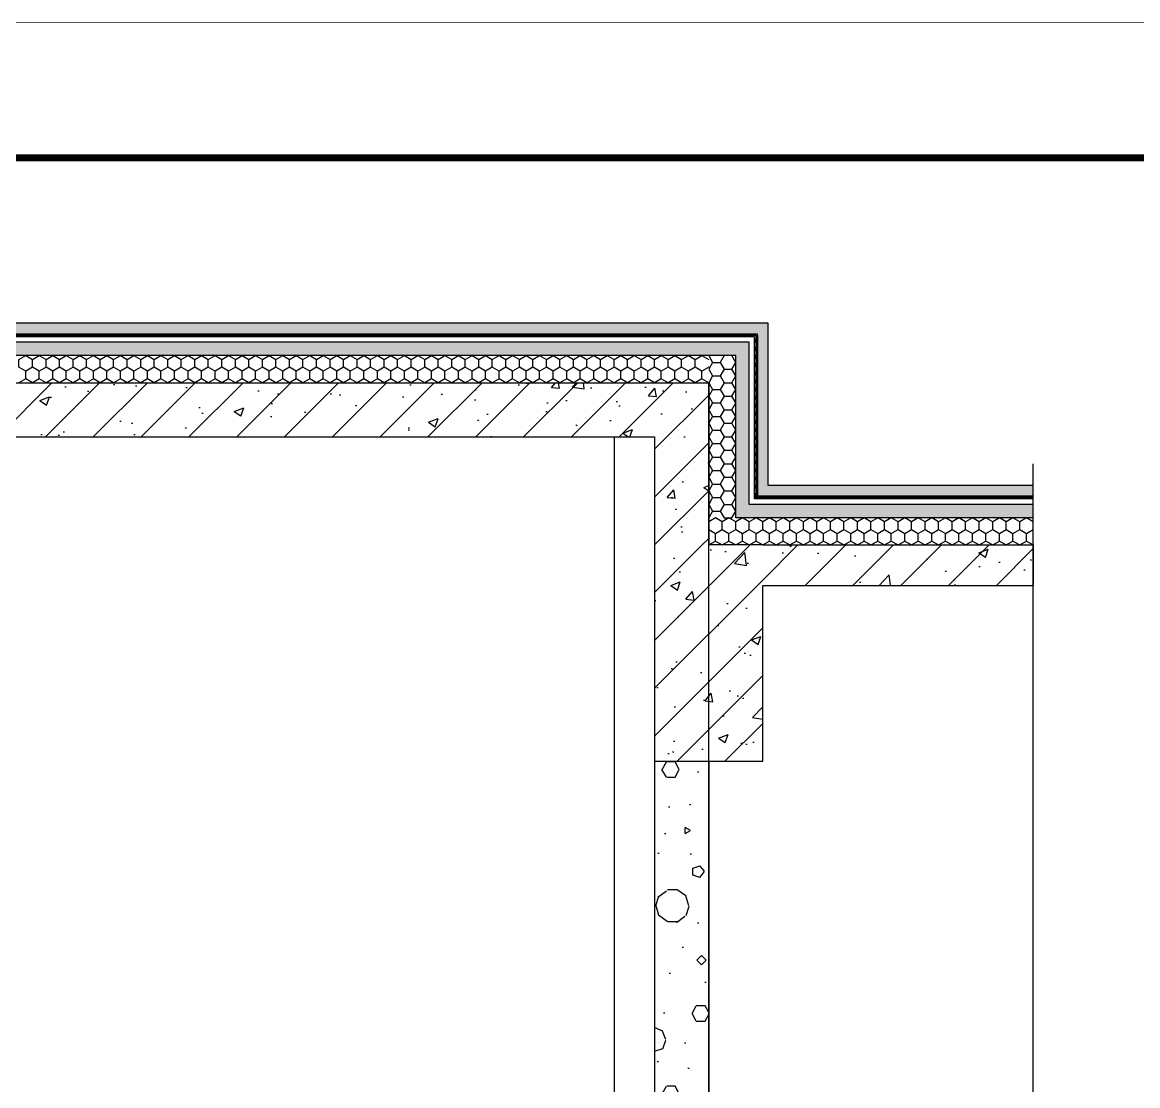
# Model space of a CAD drawing. Extents: x -26219 to 315419, y -160410 to -120810.
# Drawn here: x 298936 to 303060, y -130294 to -126361 of the extents above; entities that cross this region are included whole.
import ezdxf

# ---------------------------------------------------------------- set-up
doc = ezdxf.new("R2010")
doc.units = 0
doc.header["$LTSCALE"] = 1000
doc.header["$MEASUREMENT"] = 0
for name, color, linetype in [('01-标注_符号', 200, 'Continuous'), ('05-填充_天正', 26, 'Continuous'), ('A-O_屋面', 201, 'Continuous'), ('A-O_防水层', 222, 'Continuous'), ('A-SUR_保温', 222, 'Continuous'), ('A-SUR_看线', 231, 'Continuous'), ('A_AXIS-轴线', 36, 'Continuous'), ('A_STR-砌块墙', 121, 'Continuous'), ('A_STR-砼墙', 51, 'Continuous'), ('A_STR-砼柱', 51, 'Continuous')]:
    doc.layers.add(name, color=color, linetype=linetype)
pattern_1 = [(45, (0, 0), (-88.38835, 88.38835), []), (50, (0, 0), (358.6301, -31.37607), [37.5, -412.5]), (355, (0, 0), (-69.37567, 376.09607), [30, -330]), (100.4514, (29.9, -2.6), (289.2547, 344.71977), [31.8701, -350.57106]), (46.1842, (0, 100), (533.6205, -82.7595), [56.25, -618.75]), (96.6356, (44.47, 93.1), (467.33135, 487.0589), [47.8051, -525.8565]), (351.1842, (0, 100), (467.331, 487.0593), [45, -495]), (21, (50, 75), (298.45353, -201.30945), [37.5, -412.5]), (326, (50, 75), (121.65767, 362.57502), [30, -330]), (71.4514, (74.87, 58.22), (420.1113, 161.26525), [31.8701, -350.57106]), (37.5, (0, 0), (6.07993, 166.446927), [0, -326, 0, -335, 0, -331.25]), (7.5, (0, 0), (131.53477, 197.20586), [0, -191, 0, -318.5, 0, -126.25]), (327.5, (-111.5, 0), (266.91122, -11.277436), [0, -125, 0, -390, 0, -517.5]), (317.5, (-161.5, 0), (291.59308, 50.05249), [0, -162.5, 0, -259, 0, -367.5])]

# ---------------------------------------------------------------- blocks, each defined once
blk = doc.blocks.new('图框-A1')
for points, const_width in [([(0, 0), (841, 0), (841, 594), (0, 594)], 0.05), ([(766, 584), (25, 584), (25, 10), (766, 10)], 0.5)]:
    blk.add_lwpolyline(points, close=True, dxfattribs=dict(const_width=const_width))
blk = doc.blocks.new('$LinePat$防水层2')
at = {"color": 0}
blk.add_line((0, 0), (600, 0), dxfattribs=at)
blk.add_solid([(150, 0), (450, 0), (150, -100), (450, -100)], dxfattribs=at)
blk = doc.blocks.new('$LinePat$聚苯板')
at = {"color": 0}
for p, q in [((14.8, -8.6), (0, 0)), ((29.7, 0), (14.8, -8.6)), ((14.8, -8.6), (14.8, -25.7)), ((14.8, -25.7), (0, -34.3)), ((0, -34.3), (0, -51.4)), ((29.7, -34.3), (14.8, -25.7)), ((0, -51.4), (14.8, -60)), ((14.8, -60), (29.7, -51.4))]:
    blk.add_line(p, q, dxfattribs=at)

msp = doc.modelspace()

# ---------------------------------------------------------------- hatches: boundary and pattern name
at = {"layer": '05-填充_天正'}
h = msp.add_hatch(dxfattribs=at)
h.set_pattern_fill('钢筋混凝土', color=256, scale=50, style=0)
h.set_pattern_definition(pattern_1)
h.paths.add_polyline_path([(298323.7, -127694.1), (298523.7, -127894.1), (301273.7, -127894.1), (301473.7, -127694.1)])
h = msp.add_hatch(dxfattribs=at)
h.set_pattern_fill('钢筋混凝土', color=256, scale=50, style=0)
h.set_pattern_definition(pattern_1)
h.paths.add_polyline_path([(301273.7, -128294.1), (301473.7, -128294.1), (301473.7, -127694.1), (301273.7, -127894.1)])
h = msp.add_hatch(dxfattribs=at)
h.set_pattern_fill('钢筋混凝土', color=256, scale=50, style=0)
h.set_pattern_definition(pattern_1)
h.paths.add_polyline_path([(301273.7, -129094.1), (301673.7, -129094.1), (301673.7, -128294.1), (301273.7, -128294.1)])
h = msp.add_hatch(dxfattribs=at)
h.set_pattern_fill('钢筋混凝土', color=256, scale=50, style=0)
h.set_pattern_definition(pattern_1)
h.paths.add_polyline_path([(301673.7, -128294.1), (301673.7, -128444.1), (302673.7, -128444.1), (302673.7, -128294.1)])
h = msp.add_hatch(dxfattribs=at)
h.set_pattern_fill('加气混凝土', color=256, scale=50, style=0)
h.set_pattern_definition([(0, (177, -183), (300, 600), [0, -600]), (0, (-174, -264), (300, 600), [0, -600]), (0, (21, -270), (300, 600), [0, -600]), (0, (234, -93), (300, 600), [0, -600]), (0, (-15, -300), (300, 600), [0, -600]), (0, (294, 285), (300, 600), [0, -600]), (0, (111, 237), (300, 600), [0, -600]), (0, (207, 162), (300, 600), [0, -600]), (0, (-282, 150), (300, 600), [0, -600]), (0, (12, 123), (300, 600), [0, -600]), (0, (-102, -30), (300, 600), [0, -600]), (0, (-96, -255), (300, 600), [0, -600]), (0, (129, -279), (300, 600), [0, -600]), (0, (294, -15), (300, 600), [0, -600]), (0, (-267, -108), (300, 600), [0, -600]), (0, (-216, -6), (300, 600), [0, -600]), (0, (18, -48), (300, 600), [0, -600]), (0, (-66, -135), (300, 600), [0, -600]), (0, (-114, 63), (300, 600), [0, -600]), (0, (-39, 288), (300, 600), [0, -600]), (0, (-243, -234), (300, 600), [0, -600]), (0, (87, 165), (300, 600), [0, -600]), (0, (-192, 174), (300, 600), [0, -600]), (0, (-240, 252), (300, 600), [0, -600]), (130.601294, (257.143, 97.143), (-1499.9999834, 1800.000008), [26.3416, -11037.111]), (18.43495, (214.29, 108.57), (1499.999994, 599.999996), [27.1052, -3767.6279]), (90, (214.3, 82.86), (300, 600), [25.7143, -1174.2857]), (161.56505, (240, 74.29), (-1500.000008, 599.999955), [27.1052, -3767.6279]), (53.130102, (240, 74.29), (300, 600), [28.5714, -2971.4285]), (135, (262.86, -231.43), (-300.00004, 599.99996), [24.2437, -1672.8126]), (45, (228.57, -231.43), (300, 600), [24.2437, -1672.8126]), (135, (245.71, -248.57), (-300.00004, 599.99996), [24.2437, -1672.8126]), (45, (245.71, -248.57), (300, 600), [24.2437, -1672.8126]), (116.56505, (-25.7, 171.43), (-5e-05, 1200), [31.9438, -638.8765]), (180, (-40, 200), (-300, 600), [34.2857, -565.7142]), (63.43495, (-88.57, 171.43), (3e-06, 1200), [31.9438, -638.8765]), (116.56505, (-74.3, 142.86), (-5e-05, 1200), [31.9438, -638.8765]), (0, (-74.3, 142.86), (300, 600), [34.2857, -565.7142]), (63.43495, (-40, 142.86), (3e-06, 1200), [31.9438, -638.8765]), (107.102728, (200, -31.429), (-899.9999656, 3000.0000048), [38.8613, -16282.9025]), (143.972626, (188.57, 5.714), (-5699.999928, 4199.999995), [38.8613, -8122.02]), (180, (157.14, 28.6), (-300, 600), [37.1429, -562.8571]), (36.027373, (88.57, 5.714), (5699.999958, 4199.999955), [38.8613, -8122.02]), (71.56505, (77.14, -28.57), (900.000005, 2999.999995), [36.1403, -3758.5928]), (107.102728, (88.571, -65.714), (-899.9999656, 3000.0000048), [38.8613, -16282.9025]), (143.972626, (120, -88.57), (-5699.999928, 4199.999995), [38.8613, -8122.02]), (0, (120, -88.6), (300, 600), [37.1429, -562.8571]), (36.027373, (157.143, -88.57), (5699.999958, 4199.999955), [38.8613, -8122.02]), (71.56505, (188.57, -65.71), (900.000005, 2999.999995), [36.1403, -3758.5928]), (150.255118, (205.714, 248.57), (-900.000002, 599.999993), [23.035, -4814.3196]), (90, (185.7, 237.14), (300, 600), [22.8571, -1177.1427]), (29.744881, (185.714, 237.14), (900, 599.999997), [23.035, -4814.3196]), (116.56505, (65.7, -177.14), (-5e-05, 1200), [31.9438, -638.8765]), (168.690067, (51.43, -148.57), (-2700.000002, 599.999985), [29.1373, -6089.6855]), (41.185925, (0, -162.857), (7499.9999546, 6599.9999423), [30.3718, -12725.802]), (90, (0, -191.43), (300, 600), [28.5714, -1171.4285]), (138.814074, (22.857, -211.429), (-7499.9998667, 6600.000042), [30.3718, -12725.802]), (16.699244, (22.857, -211.429), (9899.9999255, 2999.9999686), [29.8295, -12498.5375]), (60.945396, (51.43, -202.857), (299.9999992, 599.9999947), [29.4161, -12325.3395]), (109.983106, (-185.714, 74.286), (-1500.0000056, 4199.9999889), [33.442, -14012.1975]), (155.556045, (-197.143, 105.714), (-3900.0000149, 1799.9999626), [34.523, -14465.1315]), (24.443955, (-260, 105.714), (3900.000002, 1799.9999913), [34.523, -14465.1315]), (70.016893, (-271.429, 74.286), (1500.0000045, 4199.9999896), [33.442, -14012.1975]), (109.983106, (-260, 42.857), (-1500.0000056, 4199.9999889), [33.442, -14012.1975]), (160.016893, (-228.57, 31.43), (-1500.000001, 599.999973), [33.442, -6989.3775]), (19.983107, (-228.57, 31.43), (1499.999992, 599.999999), [33.442, -6989.3775]), (70.016893, (-197.143, 42.857), (1500.0000045, 4199.9999896), [33.442, -14012.1975]), (122.005383, (37.14, 20), (-300.00004, 599.999969), [26.9542, -5633.434]), (18.43495, (-2.86, 34.29), (1499.999994, 599.999996), [27.1052, -3767.6279]), (90, (-2.86, 8.57), (300, 600), [25.7143, -1174.2857]), (161.56505, (22.86, 0), (-1500.000008, 599.999955), [27.1052, -3767.6279]), (54.462322, (22.857, 0), (2099.999997, 2999.9999955), [24.5781, -10298.2115]), (116.56505, (-137.14, -125.7), (-5e-05, 1200), [31.9438, -638.8765]), (180, (-151.4, -97.14), (-300, 600), [31.4286, -568.5714]), (59.036243, (-200, -125.714), (300.000001, 599.999997), [33.3197, -6963.822]), (120.963756, (-182.857, -154.286), (-300.000041, 599.9999724), [33.3197, -6963.822]), (0, (-182.86, -154.3), (300, 600), [31.4286, -568.5714]), (63.43495, (-151.43, -154.3), (3e-06, 1200), [31.9438, -638.8765])])
h.paths.add_polyline_path([(301273.7, -132894.1), (301473.7, -132894.1), (301473.7, -129094.1), (301273.7, -129094.1)])
at = {"layer": 'A-SUR_保温'}
h = msp.add_hatch(dxfattribs=at)
h.set_pattern_fill('混凝土', color=26, scale=15)
h.set_pattern_definition([(50, (10103.08, 600), (107.589027, -9.41282), [11.25, -123.75]), (355, (10103.08, 600), (-20.8127, 112.82882), [9, -99]), (100.4514, (10112.05, 599.22), (86.776407, 103.41593), [9.56103, -105.171317]), (46.1842, (10103.08, 630), (160.08616, -24.82785), [16.875, -185.625]), (96.6356, (10116.42, 627.93), (140.199406, 146.11768), [14.34154, -157.75695]), (351.1842, (10103.08, 630), (140.19929, 146.11779), [13.5, -148.5]), (21, (10118.08, 622.5), (89.536058, -60.392834), [11.25, -123.75]), (326, (10118.08, 622.5), (36.4973, 108.772507), [9, -99]), (71.4514, (10125.54, 617.47), (126.033394, 48.379575), [9.56103, -105.171317]), (37.5, (10103.08, 600), (1.8239783, 49.934078), [0, -97.8, 0, -100.5, 0, -99.375]), (7.5, (10103.08, 600), (39.460431, 59.161757), [0, -57.3, 0, -95.55, 0, -37.875]), (327.5, (10069.63, 600), (80.0733654, -3.383231), [0, -37.5, 0, -117, 0, -155.25]), (317.5, (10054.63, 600), (87.477925, 15.015747), [0, -48.75, 0, -77.7, 0, -110.25])])
h.paths.add_polyline_path([(302673.7, -128074.1), (301693.7, -128074.1), (301693.7, -127474.1), (298103.7, -127474.1), (298103.7, -128074.1), (297423.7, -128074.1), (297423.7, -128114.1), (298143.7, -128114.1), (298143.7, -127514.1), (301653.7, -127514.1), (301653.7, -128114.1), (302673.7, -128114.1)])
h = msp.add_hatch(dxfattribs=at)
h.set_pattern_fill('加气混凝土', color=26, scale=20)
h.set_pattern_definition([(0, (10173.88, 526.8), (120, 240), [0, -240]), (0, (10033.48, 494.4), (120, 240), [0, -240]), (0, (10111.48, 492), (120, 240), [0, -240]), (0, (10196.68, 562.8), (120, 240), [0, -240]), (0, (10097.08, 480), (120, 240), [0, -240]), (0, (10220.68, 714), (120, 240), [0, -240]), (0, (10147.48, 694.8), (120, 240), [0, -240]), (0, (10185.88, 664.8), (120, 240), [0, -240]), (0, (9990.28, 660), (120, 240), [0, -240]), (0, (10107.88, 649.2), (120, 240), [0, -240]), (0, (10062.28, 588), (120, 240), [0, -240]), (0, (10064.68, 498), (120, 240), [0, -240]), (0, (10154.68, 488.4), (120, 240), [0, -240]), (0, (10220.68, 594), (120, 240), [0, -240]), (0, (9996.28, 556.8), (120, 240), [0, -240]), (0, (10016.68, 597.6), (120, 240), [0, -240]), (0, (10110.28, 580.8), (120, 240), [0, -240]), (0, (10076.68, 546), (120, 240), [0, -240]), (0, (10057.48, 625.2), (120, 240), [0, -240]), (0, (10087.48, 715.2), (120, 240), [0, -240]), (0, (10005.88, 506.4), (120, 240), [0, -240]), (0, (10137.88, 666), (120, 240), [0, -240]), (0, (10026.28, 669.6), (120, 240), [0, -240]), (0, (10007.08, 700.8), (120, 240), [0, -240]), (130.601294, (10205.937, 638.857), (-599.99999337, 720.00000315), [10.53662, -4414.8444]), (18.434949, (10188.794, 643.43), (599.999998, 239.9999982), [10.8421, -1507.05116]), (90, (10188.8, 633.14), (120, 240), [10.28571, -469.71426]), (161.565051, (10199.08, 629.714), (-600.000003, 239.999982), [10.8421, -1507.05116]), (53.130102, (10199.08, 629.714), (120, 240), [11.42857, -1188.5714]), (135, (10208.22, 507.43), (-120.000015, 239.999984), [9.69746, -669.12504]), (45, (10194.51, 507.43), (120, 240), [9.69746, -669.12504]), (135, (10201.366, 500.57), (-120.000015, 239.999984), [9.69746, -669.12504]), (45, (10201.366, 500.57), (120, 240), [9.69746, -669.12504]), (116.56505, (10092.8, 668.57), (-2e-05, 479.99999), [12.77753, -255.5506]), (180, (10087.08, 680), (-120, 240), [13.71429, -226.2857]), (63.43495, (10067.65, 668.57), (1e-06, 480), [12.77753, -255.5506]), (116.56505, (10073.37, 657.14), (-2e-05, 479.99999), [12.77753, -255.5506]), (0, (10073.37, 657.14), (120, 240), [13.71429, -226.2857]), (63.43495, (10087.08, 657.14), (1e-06, 480), [12.77753, -255.5506]), (107.102728, (10183.08, 587.429), (-359.99998624, 1200.00000194), [15.54454, -6513.161]), (143.972626, (10178.509, 602.286), (-2279.9999711, 1679.9999981), [15.54454, -3248.808]), (180, (10165.94, 611.43), (-120, 240), [14.85714, -225.14284]), (36.027373, (10138.509, 602.286), (2279.99998315, 1679.9999819), [15.54454, -3248.808]), (71.565051, (10133.937, 588.57), (360.000002, 1199.999998), [14.45613, -1503.43712]), (107.102728, (10138.5086, 573.714), (-359.99998624, 1200.00000194), [15.54454, -6513.161]), (143.972626, (10151.08, 564.571), (-2279.9999711, 1679.9999981), [15.54454, -3248.808]), (0, (10151.08, 564.57), (120, 240), [14.85714, -225.14284]), (36.027373, (10165.937, 564.571), (2279.99998315, 1679.9999819), [15.54454, -3248.808]), (71.565051, (10178.51, 573.714), (360.000002, 1199.999998), [14.45613, -1503.43712]), (150.255118, (10185.366, 699.43), (-360.0000009, 239.999997), [9.214, -1925.72784]), (90, (10177.37, 694.86), (120, 240), [9.14286, -470.8571]), (29.744881, (10177.366, 694.857), (360.0000002, 239.999999), [9.214, -1925.72784]), (116.56505, (10129.37, 529.14), (-2e-05, 479.99999), [12.77753, -255.5506]), (168.690067, (10123.651, 540.571), (-1080.0000008, 239.999994), [11.6549, -2435.8742]), (41.185925, (10103.08, 534.857), (2999.99998182, 2639.9999769), [12.14874, -5090.3208]), (90, (10103.08, 523.43), (120, 240), [11.42857, -468.5714]), (138.814074, (10112.223, 515.429), (-2999.99994668, 2640.0000168), [12.14874, -5090.3208]), (16.699244, (10112.223, 515.429), (3959.9999702, 1199.99998743), [11.93178, -4999.415]), (60.945396, (10123.651, 518.857), (119.9999997, 239.99999788), [11.76643, -4930.1358]), (109.983106, (10028.794, 629.714), (-600.00000226, 1679.99999555), [13.3768, -5604.879]), (155.556045, (10024.223, 642.286), (-1560.00000595, 719.99998504), [13.8092, -5786.0526]), (24.4439547, (9999.08, 642.286), (1560.00000078, 719.99999654), [13.8092, -5786.0526]), (70.0168934, (9994.509, 629.714), (600.0000018, 1679.99999583), [13.3768, -5604.879]), (109.983106, (9999.08, 617.143), (-600.00000226, 1679.99999555), [13.3768, -5604.879]), (160.016893, (10011.651, 612.571), (-600.0000004, 239.9999891), [13.3768, -2795.751]), (19.9831065, (10011.651, 612.571), (599.9999967, 239.9999996), [13.3768, -2795.751]), (70.0168934, (10024.223, 617.143), (600.0000018, 1679.99999583), [13.3768, -5604.879]), (122.005383, (10117.937, 608), (-120.0000161, 239.9999877), [10.7817, -2253.3736]), (18.434949, (10101.937, 613.714), (599.999998, 239.9999982), [10.8421, -1507.05116]), (90, (10101.94, 603.43), (120, 240), [10.28571, -469.71426]), (161.565051, (10112.223, 600), (-600.000003, 239.999982), [10.8421, -1507.05116]), (54.462322, (10112.223, 600), (839.9999988, 1199.9999982), [9.83123, -4119.2846]), (116.56505, (10048.22, 549.71), (-2e-05, 479.99999), [12.77753, -255.5506]), (180, (10042.5, 561.14), (-120, 240), [12.57143, -227.42856]), (59.0362434, (10023.08, 549.714), (120.0000004, 239.9999988), [13.3279, -2785.5288]), (120.963756, (10029.937, 538.286), (-120.0000164, 239.999989), [13.3279, -2785.5288]), (0, (10029.94, 538.29), (120, 240), [12.57143, -227.42856]), (63.43495, (10042.5, 538.29), (1e-06, 480), [12.77753, -255.5506])])
h.paths.add_polyline_path([(302673.7, -128144.1), (301623.7, -128144.1), (301623.7, -127544.1), (298173.7, -127544.1), (298173.7, -128144.1), (297423.7, -128144.1), (297423.7, -128194.1), (298223.7, -128194.1), (298223.7, -127594.1), (301573.7, -127594.1), (301573.7, -128194.1), (302673.7, -128194.1)])

# ---------------------------------------------------------------- linework, layer by layer
at = {"layer": '01-标注_符号'}
msp.add_lwpolyline([(302673.7, -149928.6), (302673.7, -139017.6), (302568.7, -138979.4), (302778.7, -138942.3), (302673.7, -138905.1), (302673.7, -127994.1)], dxfattribs=at)
at = {"layer": 'A-O_屋面'}
for points in [[(302673.7, -128074.1), (301693.7, -128074.1), (301693.7, -127474.1), (298103.7, -127474.1), (298103.7, -128074.1), (297023.7, -128074.1)], [(302673.7, -128114.1), (301653.7, -128114.1), (301653.7, -127514.1), (298143.7, -127514.1), (298143.7, -128114.1), (297023.7, -128114.1)], [(302673.7, -128119.1), (301648.7, -128119.1), (301648.7, -127519.1), (298148.7, -127519.1), (298148.7, -128119.1), (297023.7, -128119.1)], [(302673.7, -128124.1), (301643.7, -128124.1), (301643.7, -127524.1), (298153.7, -127524.1), (298153.7, -128124.1), (297023.7, -128124.1)], [(302673.7, -128144.1), (301623.7, -128144.1), (301623.7, -127544.1), (298173.7, -127544.1), (298173.7, -128144.1), (297023.7, -128144.1)], [(302673.7, -128194.1), (301573.7, -128194.1), (301573.7, -127594.1), (298223.7, -127594.1), (298223.7, -128194.1), (297023.7, -128194.1)]]:
    msp.add_lwpolyline(points, dxfattribs=at)
at = {"layer": 'A-SUR_看线'}
msp.add_line((301123.7, -127894.1), (301123.7, -149894.1), dxfattribs=at)
at = {"layer": 'A_AXIS-轴线'}
msp.add_line((301473.7, -150194.1), (301473.7, -127694.1), dxfattribs=at)
at = {"layer": 'A_STR-砌块墙'}
for p, q in [((301273.7, -129094.1), (301273.7, -132894.1)), ((301473.7, -129094.1), (301473.7, -132894.1))]:
    msp.add_line(p, q, dxfattribs=at)
at = {"layer": 'A_STR-砼墙'}
for p, q in [((298323.7, -127694.1), (301473.7, -127694.1)), ((301473.7, -127694.1), (301473.7, -128294.1)), ((298523.7, -127894.1), (301273.7, -127894.1)), ((301273.7, -127894.1), (301273.7, -128294.1)), ((301673.7, -128294.1), (302673.7, -128294.1)), ((302673.7, -128294.1), (302673.7, -128444.1)), ((301673.7, -128444.1), (302673.7, -128444.1))]:
    msp.add_line(p, q, dxfattribs=at)
at = {"layer": 'A_STR-砼柱'}
for p, q in [((301273.7, -128294.1), (301273.7, -129094.1)), ((301673.7, -128294.1), (301473.7, -128294.1)), ((301673.7, -129094.1), (301673.7, -128444.1)), ((301273.7, -129094.1), (301673.7, -129094.1))]:
    msp.add_line(p, q, dxfattribs=at)

# ---------------------------------------------------------------- block references
at = {"xscale": 50, "yscale": 50, "zscale": 50}
msp.add_blockref('图框-A1', (273367.6, -156062.5), dxfattribs=at)
at = {"layer": 'A-O_防水层', "yscale": 0.05, "zscale": 0.05}
for p, xscale in [((298933.2, -127514.1), 0.05028735632193024), ((298935.9, -127519.1), 0.05014367816100987), ((298963.4, -127514.1), 0.05028735632193024), ((298966, -127519.1), 0.05014367816100987), ((298993.5, -127514.1), 0.05028735632193024), ((298996.1, -127519.1), 0.05014367816100987), ((299023.7, -127514.1), 0.05028735632193024), ((299026.2, -127519.1), 0.05014367816100987), ((299053.9, -127514.1), 0.05028735632193024), ((299056.3, -127519.1), 0.05014367816100987), ((299084.1, -127514.1), 0.05028735632193024), ((299086.4, -127519.1), 0.05014367816100987), ((299114.2, -127514.1), 0.05028735632193024), ((299116.5, -127519.1), 0.05014367816100987), ((299144.4, -127514.1), 0.05028735632193024), ((299146.6, -127519.1), 0.05014367816100987), ((299174.6, -127514.1), 0.05028735632193024), ((299176.6, -127519.1), 0.05014367816100987), ((299204.7, -127514.1), 0.05028735632193024), ((299206.7, -127519.1), 0.05014367816100987), ((299234.9, -127514.1), 0.05028735632193024), ((299236.8, -127519.1), 0.05014367816100987), ((299265.1, -127514.1), 0.05028735632193024), ((299266.9, -127519.1), 0.05014367816100987), ((299295.3, -127514.1), 0.05028735632193024), ((299297, -127519.1), 0.05014367816100987), ((299325.4, -127514.1), 0.05028735632193024), ((299327.1, -127519.1), 0.05014367816100987), ((299355.6, -127514.1), 0.05028735632193024), ((299357.2, -127519.1), 0.05014367816100987), ((299385.8, -127514.1), 0.05028735632193024), ((299387.2, -127519.1), 0.05014367816100987), ((299415.9, -127514.1), 0.05028735632193024), ((299417.3, -127519.1), 0.05014367816100987), ((299446.1, -127514.1), 0.05028735632193024), ((299447.4, -127519.1), 0.05014367816100987), ((299476.3, -127514.1), 0.05028735632193024), ((299477.5, -127519.1), 0.05014367816100987), ((299506.5, -127514.1), 0.05028735632193024), ((299507.6, -127519.1), 0.05014367816100987), ((299536.6, -127514.1), 0.05028735632193024), ((299537.7, -127519.1), 0.05014367816100987), ((299566.8, -127514.1), 0.05028735632193024), ((299567.8, -127519.1), 0.05014367816100987), ((299597, -127514.1), 0.05028735632193024), ((299597.8, -127519.1), 0.05014367816100987), ((299627.2, -127514.1), 0.05028735632193024), ((299627.9, -127519.1), 0.05014367816100987), ((299657.3, -127514.1), 0.05028735632193024), ((299658, -127519.1), 0.05014367816100987), ((299687.5, -127514.1), 0.05028735632193024), ((299688.1, -127519.1), 0.05014367816100987), ((299717.7, -127514.1), 0.05028735632193024), ((299718.2, -127519.1), 0.05014367816100987), ((299747.8, -127514.1), 0.05028735632193024), ((299748.3, -127519.1), 0.05014367816100987), ((299778, -127514.1), 0.05028735632193024), ((299778.4, -127519.1), 0.05014367816100987), ((299808.2, -127514.1), 0.05028735632193024), ((299808.4, -127519.1), 0.05014367816100987), ((299838.4, -127514.1), 0.05028735632193024), ((299838.5, -127519.1), 0.05014367816100987), ((299868.5, -127514.1), 0.05028735632193024), ((299868.6, -127519.1), 0.05014367816100987), ((299898.7, -127514.1), 0.05028735632193024), ((299898.7, -127519.1), 0.05014367816100987), ((299928.8, -127519.1), 0.05014367816100987), ((299928.9, -127514.1), 0.05028735632193024), ((299958.9, -127519.1), 0.05014367816100987), ((299959.1, -127514.1), 0.05028735632193024), ((299989, -127519.1), 0.05014367816100987), ((299989.2, -127514.1), 0.05028735632193024), ((300019.1, -127519.1), 0.05014367816100987), ((300019.4, -127514.1), 0.05028735632193024), ((300049.1, -127519.1), 0.05014367816100987), ((300049.6, -127514.1), 0.05028735632193024), ((300079.2, -127519.1), 0.05014367816100987), ((300079.7, -127514.1), 0.05028735632193024), ((300109.3, -127519.1), 0.05014367816100987), ((300109.9, -127514.1), 0.05028735632193024), ((300139.4, -127519.1), 0.05014367816100987), ((300140.1, -127514.1), 0.05028735632193024), ((300169.5, -127519.1), 0.05014367816100987), ((300170.3, -127514.1), 0.05028735632193024), ((300199.6, -127519.1), 0.05014367816100987), ((300200.4, -127514.1), 0.05028735632193024), ((300229.7, -127519.1), 0.05014367816100987), ((300230.6, -127514.1), 0.05028735632193024), ((300259.7, -127519.1), 0.05014367816100987), ((300260.8, -127514.1), 0.05028735632193024), ((300289.8, -127519.1), 0.05014367816100987), ((300290.9, -127514.1), 0.05028735632193024), ((300319.9, -127519.1), 0.05014367816100987), ((300321.1, -127514.1), 0.05028735632193024), ((300350, -127519.1), 0.05014367816100987), ((300351.3, -127514.1), 0.05028735632193024), ((300380.1, -127519.1), 0.05014367816100987), ((300381.5, -127514.1), 0.05028735632193024), ((300410.2, -127519.1), 0.05014367816100987), ((300411.6, -127514.1), 0.05028735632193024), ((300440.3, -127519.1), 0.05014367816100987), ((300441.8, -127514.1), 0.05028735632193024), ((300470.3, -127519.1), 0.05014367816100987), ((300472, -127514.1), 0.05028735632193024), ((300500.4, -127519.1), 0.05014367816100987), ((300502.2, -127514.1), 0.05028735632193024), ((300530.5, -127519.1), 0.05014367816100987), ((300532.3, -127514.1), 0.05028735632193024), ((300560.6, -127519.1), 0.05014367816100987), ((300562.5, -127514.1), 0.05028735632193024), ((300590.7, -127519.1), 0.05014367816100987), ((300592.7, -127514.1), 0.05028735632193024), ((300620.8, -127519.1), 0.05014367816100987), ((300622.8, -127514.1), 0.05028735632193024), ((300650.9, -127519.1), 0.05014367816100987), ((300653, -127514.1), 0.05028735632193024), ((300680.9, -127519.1), 0.05014367816100987), ((300683.2, -127514.1), 0.05028735632193024), ((300711, -127519.1), 0.05014367816100987), ((300713.4, -127514.1), 0.05028735632193024), ((300741.1, -127519.1), 0.05014367816100987), ((300743.5, -127514.1), 0.05028735632193024), ((300771.2, -127519.1), 0.05014367816100987), ((300773.7, -127514.1), 0.05028735632193024), ((300801.3, -127519.1), 0.05014367816100987), ((300803.9, -127514.1), 0.05028735632193024), ((300831.4, -127519.1), 0.05014367816100987), ((300834.1, -127514.1), 0.05028735632193024), ((300861.5, -127519.1), 0.05014367816100987), ((300864.2, -127514.1), 0.05028735632193024), ((300891.6, -127519.1), 0.05014367816100987), ((300894.4, -127514.1), 0.05028735632193024), ((300921.6, -127519.1), 0.05014367816100987), ((300924.6, -127514.1), 0.05028735632193024), ((300951.7, -127519.1), 0.05014367816100987), ((300954.7, -127514.1), 0.05028735632193024), ((300981.8, -127519.1), 0.05014367816100987), ((300984.9, -127514.1), 0.05028735632193024), ((301011.9, -127519.1), 0.05014367816100987), ((301015.1, -127514.1), 0.05028735632193024), ((301042, -127519.1), 0.05014367816100987), ((301045.3, -127514.1), 0.05028735632193024), ((301072.1, -127519.1), 0.05014367816100987), ((301075.4, -127514.1), 0.05028735632193024), ((301102.2, -127519.1), 0.05014367816100987), ((301105.6, -127514.1), 0.05028735632193024), ((301132.2, -127519.1), 0.05014367816100987), ((301135.8, -127514.1), 0.05028735632193024), ((301162.3, -127519.1), 0.05014367816100987), ((301165.9, -127514.1), 0.05028735632193024), ((301192.4, -127519.1), 0.05014367816100987), ((301196.1, -127514.1), 0.05028735632193024), ((301222.5, -127519.1), 0.05014367816100987), ((301226.3, -127514.1), 0.05028735632193024), ((301252.6, -127519.1), 0.05014367816100987), ((301256.5, -127514.1), 0.05028735632193024), ((301282.7, -127519.1), 0.05014367816100987), ((301286.6, -127514.1), 0.05028735632193024), ((301312.8, -127519.1), 0.05014367816100987), ((301316.8, -127514.1), 0.05028735632193024), ((301342.8, -127519.1), 0.05014367816100987), ((301347, -127514.1), 0.05028735632193024), ((301372.9, -127519.1), 0.05014367816100987), ((301377.2, -127514.1), 0.05028735632193024), ((301403, -127519.1), 0.05014367816100987), ((301407.3, -127514.1), 0.05028735632193024), ((301433.1, -127519.1), 0.05014367816100987), ((301437.5, -127514.1), 0.05028735632193024), ((301463.2, -127519.1), 0.05014367816100987), ((301467.7, -127514.1), 0.05028735632193024), ((301493.3, -127519.1), 0.05014367816100987), ((301497.8, -127514.1), 0.05028735632193024), ((301523.4, -127519.1), 0.05014367816100987), ((301528, -127514.1), 0.05028735632193024), ((301553.4, -127519.1), 0.05014367816100987), ((301558.2, -127514.1), 0.05028735632193024), ((301583.5, -127519.1), 0.05014367816100987), ((301588.4, -127514.1), 0.05028735632193024), ((301613.6, -127519.1), 0.05014367816100987), ((301618.5, -127514.1), 0.05028735632193024)]:
    msp.add_blockref('$LinePat$防水层2', p, dxfattribs=dict(at, xscale=xscale))
at = {"layer": 'A-O_防水层'}
for p, xscale, yscale, zscale, rotation in [((301648.7, -127524.1), 0.04999999999992603, 0.04999999999992603, 0.04999999999992603, 270), ((301653.7, -127519.1), 0.04999999999992481, 0.04999999999992481, 0.04999999999992481, 270), ((301653.7, -127549.1), 0.04999999999992481, 0.04999999999992481, 0.04999999999992481, 270), ((301648.7, -127554.1), 0.04999999999992603, 0.04999999999992603, 0.04999999999992603, 270), ((301648.7, -127584.1), 0.04999999999992603, 0.04999999999992603, 0.04999999999992603, 270), ((301653.7, -127579.1), 0.04999999999992481, 0.04999999999992481, 0.04999999999992481, 270), ((301648.7, -127614.1), 0.04999999999992603, 0.04999999999992603, 0.04999999999992603, 270), ((301653.7, -127609.1), 0.04999999999992481, 0.04999999999992481, 0.04999999999992481, 270), ((301648.7, -127644.1), 0.04999999999992603, 0.04999999999992603, 0.04999999999992603, 270), ((301648.7, -127674.1), 0.04999999999992603, 0.04999999999992603, 0.04999999999992603, 270), ((301653.7, -127639.1), 0.04999999999992481, 0.04999999999992481, 0.04999999999992481, 270), ((301653.7, -127669.1), 0.04999999999992481, 0.04999999999992481, 0.04999999999992481, 270), ((301648.7, -127704.1), 0.04999999999992603, 0.04999999999992603, 0.04999999999992603, 270), ((301653.7, -127699.1), 0.04999999999992481, 0.04999999999992481, 0.04999999999992481, 270), ((301648.7, -127734.1), 0.04999999999992603, 0.04999999999992603, 0.04999999999992603, 270), ((301653.7, -127729.1), 0.04999999999992481, 0.04999999999992481, 0.04999999999992481, 270), ((301653.7, -127759.1), 0.04999999999992481, 0.04999999999992481, 0.04999999999992481, 270), ((301648.7, -127764.1), 0.04999999999992603, 0.04999999999992603, 0.04999999999992603, 270), ((301648.7, -127794.1), 0.04999999999992603, 0.04999999999992603, 0.04999999999992603, 270), ((301653.7, -127789.1), 0.04999999999992481, 0.04999999999992481, 0.04999999999992481, 270), ((301648.7, -127824.1), 0.04999999999992603, 0.04999999999992603, 0.04999999999992603, 270), ((301653.7, -127819.1), 0.04999999999992481, 0.04999999999992481, 0.04999999999992481, 270), ((301648.7, -127854.1), 0.04999999999992603, 0.04999999999992603, 0.04999999999992603, 270), ((301653.7, -127849.1), 0.04999999999992481, 0.04999999999992481, 0.04999999999992481, 270), ((301653.7, -127879.1), 0.04999999999992481, 0.04999999999992481, 0.04999999999992481, 270), ((301648.7, -127884.1), 0.04999999999992603, 0.04999999999992603, 0.04999999999992603, 270), ((301648.7, -127914.1), 0.04999999999992603, 0.04999999999992603, 0.04999999999992603, 270), ((301653.7, -127909.1), 0.04999999999992481, 0.04999999999992481, 0.04999999999992481, 270), ((301648.7, -127944.1), 0.04999999999992603, 0.04999999999992603, 0.04999999999992603, 270), ((301653.7, -127939.1), 0.04999999999992481, 0.04999999999992481, 0.04999999999992481, 270), ((301648.7, -127974.1), 0.04999999999992603, 0.04999999999992603, 0.04999999999992603, 270), ((301648.7, -128004.1), 0.04999999999992603, 0.04999999999992603, 0.04999999999992603, 270), ((301653.7, -127969.1), 0.04999999999992481, 0.04999999999992481, 0.04999999999992481, 270), ((301653.7, -127999.1), 0.04999999999992481, 0.04999999999992481, 0.04999999999992481, 270), ((301648.7, -128034.1), 0.04999999999992603, 0.04999999999992603, 0.04999999999992603, 270), ((301653.7, -128029.1), 0.04999999999992481, 0.04999999999992481, 0.04999999999992481, 270), ((301648.7, -128064.1), 0.04999999999992603, 0.04999999999992603, 0.04999999999992603, 270), ((301653.7, -128059.1), 0.04999999999992481, 0.04999999999992481, 0.04999999999992481, 270), ((301653.7, -128089.1), 0.04999999999992481, 0.04999999999992481, 0.04999999999992481, 270), ((301648.7, -128094.1), 0.04999999999992603, 0.04999999999992603, 0.04999999999992603, 270), ((301643.7, -128119.1), 0.05049019607825161, 0.05, 0.05, 1.0442278554199e-10), ((301648.7, -128114.1), 0.05024509803903593, 0.05, 0.05, 1.041187373481278e-10), ((301674, -128119.1), 0.05049019607825161, 0.05, 0.05, 1.0442278554199e-10), ((301678.9, -128114.1), 0.05024509803903593, 0.05, 0.05, 1.041187373481278e-10), ((301704.3, -128119.1), 0.05049019607825161, 0.05, 0.05, 1.0442278554199e-10), ((301709, -128114.1), 0.05024509803903593, 0.05, 0.05, 1.041187373481278e-10), ((301734.6, -128119.1), 0.05049019607825161, 0.05, 0.05, 1.0442278554199e-10), ((301739.1, -128114.1), 0.05024509803903593, 0.05, 0.05, 1.041187373481278e-10), ((301764.9, -128119.1), 0.05049019607825161, 0.05, 0.05, 1.0442278554199e-10), ((301769.3, -128114.1), 0.05024509803903593, 0.05, 0.05, 1.041187373481278e-10), ((301795.2, -128119.1), 0.05049019607825161, 0.05, 0.05, 1.0442278554199e-10), ((301799.4, -128114.1), 0.05024509803903593, 0.05, 0.05, 1.041187373481278e-10), ((301825.5, -128119.1), 0.05049019607825161, 0.05, 0.05, 1.0442278554199e-10), ((301829.6, -128114.1), 0.05024509803903593, 0.05, 0.05, 1.041187373481278e-10), ((301855.8, -128119.1), 0.05049019607825161, 0.05, 0.05, 1.0442278554199e-10), ((301859.7, -128114.1), 0.05024509803903593, 0.05, 0.05, 1.041187373481278e-10), ((301886.1, -128119.1), 0.05049019607825161, 0.05, 0.05, 1.0442278554199e-10), ((301889.9, -128114.1), 0.05024509803903593, 0.05, 0.05, 1.041187373481278e-10), ((301916.4, -128119.1), 0.05049019607825161, 0.05, 0.05, 1.0442278554199e-10), ((301920, -128114.1), 0.05024509803903593, 0.05, 0.05, 1.041187373481278e-10), ((301946.6, -128119.1), 0.05049019607825161, 0.05, 0.05, 1.0442278554199e-10), ((301950.2, -128114.1), 0.05024509803903593, 0.05, 0.05, 1.041187373481278e-10), ((301976.9, -128119.1), 0.05049019607825161, 0.05, 0.05, 1.0442278554199e-10), ((301980.3, -128114.1), 0.05024509803903593, 0.05, 0.05, 1.041187373481278e-10), ((302007.2, -128119.1), 0.05049019607825161, 0.05, 0.05, 1.0442278554199e-10), ((302010.5, -128114.1), 0.05024509803903593, 0.05, 0.05, 1.041187373481278e-10), ((302037.5, -128119.1), 0.05049019607825161, 0.05, 0.05, 1.0442278554199e-10), ((302040.6, -128114.1), 0.05024509803903593, 0.05, 0.05, 1.041187373481278e-10), ((302067.8, -128119.1), 0.05049019607825161, 0.05, 0.05, 1.0442278554199e-10), ((302070.8, -128114.1), 0.05024509803903593, 0.05, 0.05, 1.041187373481278e-10), ((302098.1, -128119.1), 0.05049019607825161, 0.05, 0.05, 1.0442278554199e-10), ((302100.9, -128114.1), 0.05024509803903593, 0.05, 0.05, 1.041187373481278e-10), ((302128.4, -128119.1), 0.05049019607825161, 0.05, 0.05, 1.0442278554199e-10), ((302131.1, -128114.1), 0.05024509803903593, 0.05, 0.05, 1.041187373481278e-10), ((302158.7, -128119.1), 0.05049019607825161, 0.05, 0.05, 1.0442278554199e-10), ((302161.2, -128114.1), 0.05024509803903593, 0.05, 0.05, 1.041187373481278e-10), ((302189, -128119.1), 0.05049019607825161, 0.05, 0.05, 1.0442278554199e-10), ((302191.4, -128114.1), 0.05024509803903593, 0.05, 0.05, 1.041187373481278e-10), ((302219.3, -128119.1), 0.05049019607825161, 0.05, 0.05, 1.0442278554199e-10), ((302221.5, -128114.1), 0.05024509803903593, 0.05, 0.05, 1.041187373481278e-10), ((302249.6, -128119.1), 0.05049019607825161, 0.05, 0.05, 1.0442278554199e-10), ((302251.6, -128114.1), 0.05024509803903593, 0.05, 0.05, 1.041187373481278e-10), ((302279.9, -128119.1), 0.05049019607825161, 0.05, 0.05, 1.0442278554199e-10), ((302281.8, -128114.1), 0.05024509803903593, 0.05, 0.05, 1.041187373481278e-10), ((302310.2, -128119.1), 0.05049019607825161, 0.05, 0.05, 1.0442278554199e-10), ((302311.9, -128114.1), 0.05024509803903593, 0.05, 0.05, 1.041187373481278e-10), ((302340.5, -128119.1), 0.05049019607825161, 0.05, 0.05, 1.0442278554199e-10), ((302342.1, -128114.1), 0.05024509803903593, 0.05, 0.05, 1.041187373481278e-10), ((302370.8, -128119.1), 0.05049019607825161, 0.05, 0.05, 1.0442278554199e-10), ((302372.2, -128114.1), 0.05024509803903593, 0.05, 0.05, 1.041187373481278e-10), ((302401.1, -128119.1), 0.05049019607825161, 0.05, 0.05, 1.0442278554199e-10), ((302402.4, -128114.1), 0.05024509803903593, 0.05, 0.05, 1.041187373481278e-10), ((302431.4, -128119.1), 0.05049019607825161, 0.05, 0.05, 1.0442278554199e-10), ((302432.5, -128114.1), 0.05024509803903593, 0.05, 0.05, 1.041187373481278e-10), ((302461.6, -128119.1), 0.05049019607825161, 0.05, 0.05, 1.0442278554199e-10), ((302462.7, -128114.1), 0.05024509803903593, 0.05, 0.05, 1.041187373481278e-10), ((302491.9, -128119.1), 0.05049019607825161, 0.05, 0.05, 1.0442278554199e-10), ((302492.8, -128114.1), 0.05024509803903593, 0.05, 0.05, 1.041187373481278e-10), ((302522.2, -128119.1), 0.05049019607825161, 0.05, 0.05, 1.0442278554199e-10), ((302523, -128114.1), 0.05024509803903593, 0.05, 0.05, 1.041187373481278e-10), ((302552.5, -128119.1), 0.05049019607825161, 0.05, 0.05, 1.0442278554199e-10), ((302553.1, -128114.1), 0.05024509803903593, 0.05, 0.05, 1.041187373481278e-10), ((302582.8, -128119.1), 0.05049019607825161, 0.05, 0.05, 1.0442278554199e-10), ((302583.3, -128114.1), 0.05024509803903593, 0.05, 0.05, 1.041187373481278e-10), ((302613.1, -128119.1), 0.05049019607825161, 0.05, 0.05, 1.0442278554199e-10), ((302613.4, -128114.1), 0.05024509803903593, 0.05, 0.05, 1.041187373481278e-10), ((302643.4, -128119.1), 0.05049019607825161, 0.05, 0.05, 1.0442278554199e-10), ((302643.6, -128114.1), 0.05024509803903593, 0.05, 0.05, 1.041187373481278e-10)]:
    msp.add_blockref('$LinePat$防水层2', p, dxfattribs=dict(at, xscale=xscale, yscale=yscale, zscale=zscale, rotation=rotation))
at = {"layer": 'A-SUR_保温', "color": 26, "yscale": 1.666666666666667, "zscale": 1.666666666666667}
for p, xscale, rotation in [((298923.7, -127694.1), -1.683938285139229, 180), ((298973.7, -127694.1), -1.683938285139229, 180), ((299023.7, -127694.1), -1.683938285139229, 180), ((299073.7, -127694.1), -1.683938285139229, 180), ((299123.7, -127694.1), -1.683938285139229, 180), ((299173.7, -127694.1), -1.683938285139229, 180), ((299223.7, -127694.1), -1.683938285139229, 180), ((299273.7, -127694.1), -1.683938285139229, 180), ((299323.7, -127694.1), -1.683938285139229, 180), ((299373.7, -127694.1), -1.683938285139229, 180), ((299423.7, -127694.1), -1.683938285139229, 180), ((299473.7, -127694.1), -1.683938285139229, 180), ((299523.7, -127694.1), -1.683938285139229, 180), ((299573.7, -127694.1), -1.683938285139229, 180), ((299623.7, -127694.1), -1.683938285139229, 180), ((299673.7, -127694.1), -1.683938285139229, 180), ((299723.7, -127694.1), -1.683938285139229, 180), ((299773.7, -127694.1), -1.683938285139229, 180), ((299823.7, -127694.1), -1.683938285139229, 180), ((299873.7, -127694.1), -1.683938285139229, 180), ((299923.7, -127694.1), -1.683938285139229, 180), ((299973.7, -127694.1), -1.683938285139229, 180), ((300023.7, -127694.1), -1.683938285139229, 180), ((300073.7, -127694.1), -1.683938285139229, 180), ((300123.7, -127694.1), -1.683938285139229, 180), ((300173.7, -127694.1), -1.683938285139229, 180), ((300223.7, -127694.1), -1.683938285139229, 180), ((300273.7, -127694.1), -1.683938285139229, 180), ((300323.7, -127694.1), -1.683938285139229, 180), ((300373.7, -127694.1), -1.683938285139229, 180), ((300423.7, -127694.1), -1.683938285139229, 180), ((300473.7, -127694.1), -1.683938285139229, 180), ((300523.7, -127694.1), -1.683938285139229, 180), ((300573.7, -127694.1), -1.683938285139229, 180), ((300623.7, -127694.1), -1.683938285139229, 180), ((300673.7, -127694.1), -1.683938285139229, 180), ((300723.7, -127694.1), -1.683938285139229, 180), ((300773.7, -127694.1), -1.683938285139229, 180), ((300823.7, -127694.1), -1.683938285139229, 180), ((300873.7, -127694.1), -1.683938285139229, 180), ((300923.7, -127694.1), -1.683938285139229, 180), ((300973.7, -127694.1), -1.683938285139229, 180), ((301023.7, -127694.1), -1.683938285139229, 180), ((301073.7, -127694.1), -1.683938285139229, 180), ((301123.7, -127694.1), -1.683938285139229, 180), ((301173.7, -127694.1), -1.683938285139229, 180), ((301223.7, -127694.1), -1.683938285139229, 180), ((301273.7, -127694.1), -1.683938285139229, 180), ((301323.7, -127694.1), -1.683938285139229, 180), ((301373.7, -127694.1), -1.683938285139229, 180), ((301423.7, -127694.1), -1.683938285139229, 180), ((301473.7, -127644.1), 1.683938285134295, 90), ((301473.7, -127694.1), 1.683938285134295, 90), ((301473.7, -127744.1), 1.683938285134295, 90), ((301473.7, -127794.1), 1.683938285134295, 90), ((301473.7, -127844.1), 1.683938285134295, 90), ((301473.7, -127894.1), 1.683938285134295, 90), ((301473.7, -127944.1), 1.683938285134295, 90), ((301473.7, -127994.1), 1.683938285134295, 90), ((301473.7, -128044.1), 1.683938285134295, 90), ((301473.7, -128094.1), 1.683938285134295, 90), ((301473.7, -128144.1), 1.683938285134295, 90), ((301473.7, -128194.1), 1.683938285134295, 90), ((301523.7, -128294.1), 1.683938285131314, 180), ((301573.7, -128294.1), 1.683938285131314, 180), ((301623.7, -128294.1), 1.683938285131314, 180), ((301673.7, -128294.1), 1.683938285131314, 180), ((301723.7, -128294.1), 1.683938285131314, 180), ((301773.7, -128294.1), 1.683938285131314, 180), ((301823.7, -128294.1), 1.683938285131314, 180), ((301873.7, -128294.1), 1.683938285131314, 180), ((301923.7, -128294.1), 1.683938285131314, 180), ((301973.7, -128294.1), 1.683938285131314, 180), ((302023.7, -128294.1), 1.683938285131314, 180), ((302073.7, -128294.1), 1.683938285131314, 180), ((302123.7, -128294.1), 1.683938285131314, 180), ((302173.7, -128294.1), 1.683938285131314, 180), ((302223.7, -128294.1), 1.683938285131314, 180), ((302273.7, -128294.1), 1.683938285131314, 180), ((302323.7, -128294.1), 1.683938285131314, 180), ((302373.7, -128294.1), 1.683938285131314, 180), ((302423.7, -128294.1), 1.683938285131314, 180), ((302473.7, -128294.1), 1.683938285131314, 180), ((302523.7, -128294.1), 1.683938285131314, 180), ((302573.7, -128294.1), 1.683938285131314, 180), ((302623.7, -128294.1), 1.683938285131314, 180), ((302673.7, -128294.1), 1.683938285131314, 180)]:
    msp.add_blockref('$LinePat$聚苯板', p, dxfattribs=dict(at, xscale=xscale, rotation=rotation))

doc.saveas('drawing.dxf')
